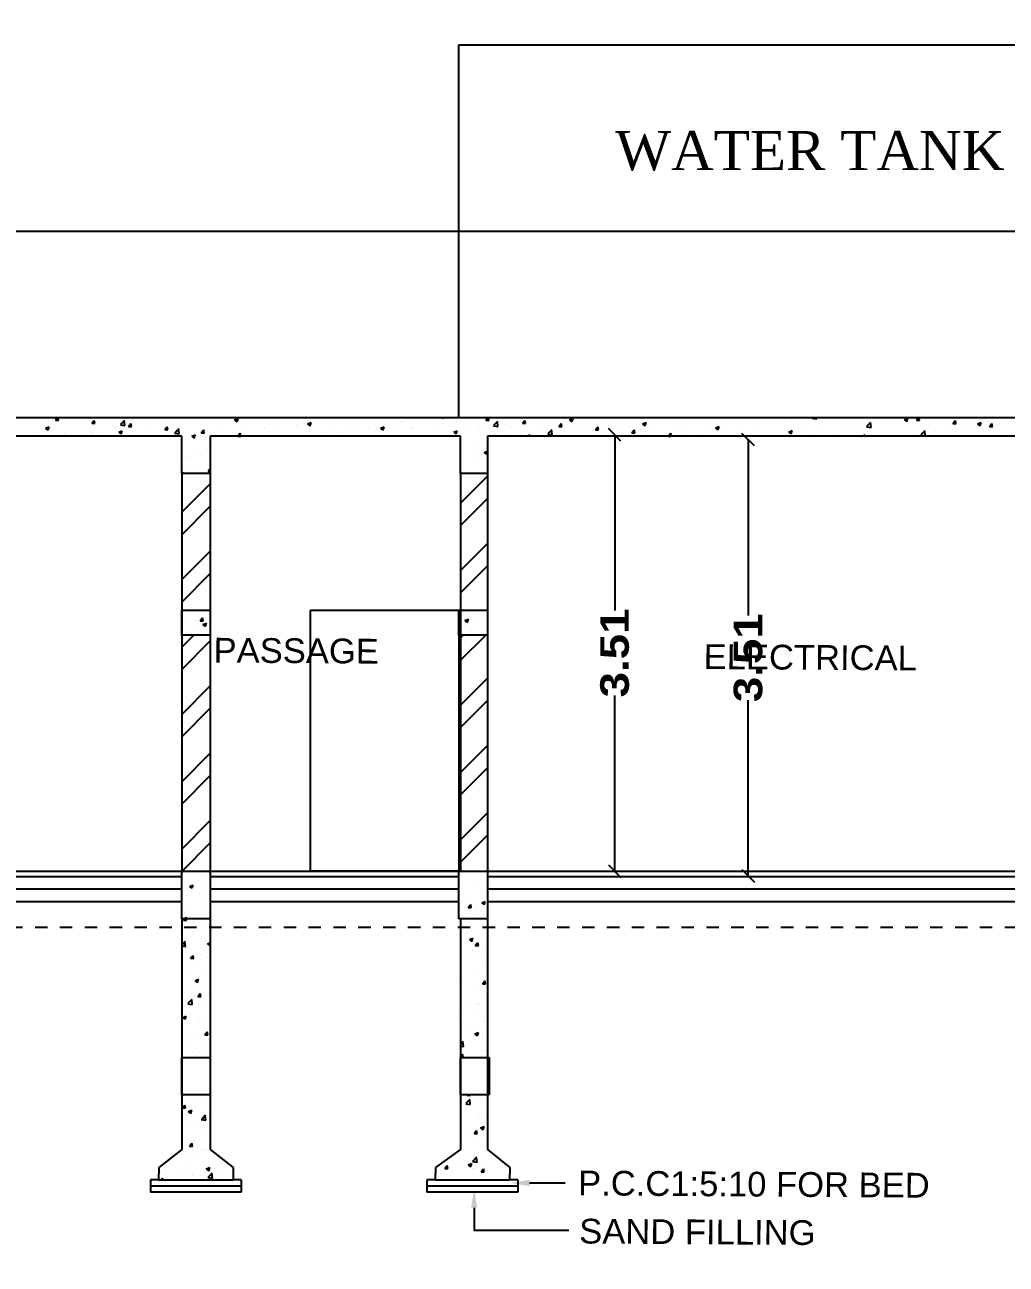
# Model space of a CAD drawing. Header units: metres. Extents: x 0 to 2048, y 111 to 219.
# Drawn here: x 1843.98 to 1851.87, y 191.82 to 201.8 of the extents above; entities that cross this region are included whole.
import ezdxf

# ---------------------------------------------------------------- set-up
doc = ezdxf.new("R2010")
doc.units = ezdxf.units.M
doc.header["$LTSCALE"] = 0.5
doc.header["$MEASUREMENT"] = 0
doc.header["$PDMODE"] = 3
doc.linetypes.add('( Dashed )', pattern=[0.75, 0.5, -0.25])
doc.layers.add('BLK_1_FLR_0_REGULAR_ROOM', color=3, linetype='Continuous')
doc.layers.add('BLK_1_FLR_0_REGULAR_ROOM_1', color=3, linetype='Continuous')
doc.layers.add('layout bou', color=1, linetype='Continuous', lineweight=60)
doc.layers.add('layout bou @ 1', color=1, linetype='Continuous', lineweight=60)
doc.styles.add('HANDD', font='times.ttf', dxfattribs={"height": 6})
doc.styles.add('PATTA & SITE', font='arial.ttf', dxfattribs={"height": 1.5})
doc.styles.get("Standard").update_dxf_attribs({"font": ''})
doc.styles.get('Standard').set_extended_font_data('Arial Black')
doc.dimstyles.new('Building Arrow', dxfattribs={"dimscale": 0, "dimtxt": 1, "dimasz": 1, "dimexe": 0.18, "dimexo": 0.0625, "dimgap": 0.09, "dimtad": 0, "dimdec": 1, "dimzin": 0, "dimdsep": 46, "dimtxsty": 'Standard', "dimcen": 0.09, "dimse1": 1, "dimse2": 1, "dimclrt": 7, "dimadec": 1, "dimazin": 0, "dimtfac": 1, "dimtdec": 1, "dimtofl": 0, "dimtmove": 0, "dimatfit": 3, "dimfxl": 0, "dimtolj": 1, "dimtzin": 0, "dimarcsym": 0})
doc.dimstyles.new('STANDARD$0', dxfattribs={"dimtxt": 0.5, "dimasz": 0.1, "dimexe": 2, "dimexo": 2, "dimgap": 0, "dimtad": 0, "dimzin": 0, "dimdsep": 46, "dimtxsty": 'Standard', "dimblk": 'OBLIQUE', "dimcen": -0.0625, "dimse1": 1, "dimse2": 1, "dimclrd": 3, "dimclre": 9, "dimadec": 0, "dimazin": 0, "dimtfac": 1, "dimtix": 1, "dimtofl": 0, "dimtmove": 2, "dimatfit": 3, "dimldrblk": 'OBLIQUE', "dimfxl": 0, "dimtolj": 1, "dimtzin": 0, "dimarcsym": 0})

# ---------------------------------------------------------------- blocks, each defined once
blk = doc.blocks.new('*D9')
at = {"layer": 'Defpoints', "color": 0, "lineweight": -3}
for p in [(1764.1257, 208.0316), (1764.1257, 208.0316), (1929.9765, 145.7045)]:
    blk.add_point(p, dxfattribs=at)
at = {"layer": 'layout bou', "color": 0, "lineweight": -2}
for p, q in [((1765.0618, 207.6799), (1845.0867, 177.6063)), ((1929.0405, 146.0562), (1849.0155, 176.1298))]:
    blk.add_line(p, q, dxfattribs=at)
at = {"layer": 'layout bou', "color": 0, "lineweight": -3}
for points in [[(1765.1204, 207.8359), (1765.0031, 207.5239), (1764.1257, 208.0316)], [(1929.0991, 146.2122), (1928.9818, 145.9002), (1929.9765, 145.7045)]]:
    blk.add_solid(points, dxfattribs=at)
at = {"layer": 'layout bou', "color": 7, "lineweight": 15, "insert": (1847.0511, 176.868), "char_height": 1, "attachment_point": 5, "rotation": 339.40364}
blk.add_mtext('\\A1;177.2', dxfattribs=at)
blk = doc.blocks.new('_Oblique')
at = {"color": 0, "linetype": 'ByBlock', "lineweight": -2}
blk.add_line((-0.5, -0.5), (0.5, 0.5), dxfattribs=at)
blk = doc.blocks.new('*D30')
at = {"layer": 'BLK_1_FLR_0_REGULAR_ROOM', "color": 2, "lineweight": -2, "ltscale": 400}
for p, q in [((1848.7219, 198.4971), (1848.7219, 197.0824)), ((1848.7219, 194.9853), (1848.7219, 196.4001))]:
    blk.add_line(p, q, dxfattribs=at)
at = {"layer": 'Defpoints', "color": 0, "lineweight": -3, "ltscale": 400}
for p in [(1847.7556, 198.4971), (1848.7219, 198.4971), (1847.6989, 194.9853)]:
    blk.add_point(p, dxfattribs=at)
at = {"layer": 'BLK_1_FLR_0_REGULAR_ROOM', "color": 2, "lineweight": -2, "ltscale": 400, "xscale": 0.1, "yscale": 0.1, "zscale": 0.1}
for p, rotation in [((1848.7219, 198.4971), 90), ((1848.7219, 194.9853), 270)]:
    blk.add_blockref('_Oblique', p, dxfattribs=dict(at, rotation=rotation))
at = {"layer": 'BLK_1_FLR_0_REGULAR_ROOM', "color": 2, "lineweight": -3, "ltscale": 400, "insert": (1848.7219, 196.7412), "char_height": 0.23, "attachment_point": 5, "rotation": 90}
blk.add_mtext('\\A1;3.51', dxfattribs=at)
blk = doc.blocks.new('*D117')
at = {"layer": 'BLK_1_FLR_0_REGULAR_ROOM_1', "color": 2, "lineweight": -2, "ltscale": 400}
for p, q in [((1849.795, 198.4589), (1849.795, 197.0441)), ((1849.795, 194.9471), (1849.795, 196.3618))]:
    blk.add_line(p, q, dxfattribs=at)
at = {"layer": 'Defpoints', "color": 0, "lineweight": -3, "ltscale": 400}
for p in [(1848.8286, 198.4589), (1849.795, 198.4589), (1848.7719, 194.9471)]:
    blk.add_point(p, dxfattribs=at)
at = {"layer": 'BLK_1_FLR_0_REGULAR_ROOM_1', "color": 2, "lineweight": -2, "ltscale": 400, "xscale": 0.1, "yscale": 0.1, "zscale": 0.1}
for p, rotation in [((1849.795, 198.4589), 90), ((1849.795, 194.9471), 270)]:
    blk.add_blockref('_Oblique', p, dxfattribs=dict(at, rotation=rotation))
at = {"layer": 'BLK_1_FLR_0_REGULAR_ROOM_1', "color": 2, "lineweight": -3, "ltscale": 400, "insert": (1849.795, 196.703), "char_height": 0.23, "attachment_point": 5, "rotation": 90}
blk.add_mtext('\\A1;3.51', dxfattribs=at)

msp = doc.modelspace()

# ---------------------------------------------------------------- linework, layer by layer
at = {"color": 0, "lineweight": -3}
for p, q in [((1847.46887, 201.63534), (1852.92887, 201.63534)), ((1847.46887, 198.63534), (1847.46887, 201.63534)), ((1841.67887, 200.13534), (1852.92887, 200.13534)), ((1845.23887, 198.18534), (1845.23887, 194.98534)), ((1845.46887, 198.18534), (1845.46887, 194.98534)), ((1847.48159, 198.18534), (1847.48159, 194.98534)), ((1847.69887, 198.18534), (1847.69887, 194.98534)), ((1845.23887, 194.602), (1845.23887, 192.74481)), ((1845.46887, 194.602), (1845.46887, 192.74481)), ((1847.48159, 194.602), (1847.48159, 192.74481)), ((1847.69887, 194.602), (1847.69887, 192.74481)), ((1845.23887, 192.74481), (1845.05476, 192.59978)), ((1845.46887, 192.74481), (1845.65298, 192.59978)), ((1847.48159, 192.74481), (1847.27934, 192.59978)), ((1847.69887, 192.74481), (1847.87757, 192.59978)), ((1845.05476, 192.59978), (1845.05312, 192.49991)), ((1845.65298, 192.59978), (1845.65134, 192.49991)), ((1847.27934, 192.59978), (1847.2777, 192.49991)), ((1847.87757, 192.59978), (1847.87593, 192.49991)), ((1845.05312, 192.49991), (1844.98654, 192.49991)), ((1844.98654, 192.49991), (1844.98654, 192.45018)), ((1845.71792, 192.45018), (1844.98654, 192.45018)), ((1845.05312, 192.45018), (1844.98654, 192.45018)), ((1844.98654, 192.45018), (1844.98654, 192.40046)), ((1845.05312, 192.49991), (1845.65134, 192.49991)), ((1845.71792, 192.49991), (1845.65134, 192.49991)), ((1845.71792, 192.45018), (1845.65134, 192.45018)), ((1845.71792, 192.49991), (1845.71792, 192.45018)), ((1845.71792, 192.45018), (1845.71792, 192.40046)), ((1847.2777, 192.49991), (1847.21112, 192.49991)), ((1847.21112, 192.49991), (1847.21112, 192.45018)), ((1847.9425, 192.45018), (1847.21112, 192.45018)), ((1847.2777, 192.45018), (1847.21112, 192.45018)), ((1847.21112, 192.45018), (1847.21112, 192.40046)), ((1847.2777, 192.49991), (1847.87593, 192.49991)), ((1847.9425, 192.49991), (1847.87593, 192.49991)), ((1847.9425, 192.45018), (1847.87593, 192.45018)), ((1847.9425, 192.49991), (1847.9425, 192.45018)), ((1847.9425, 192.45018), (1847.9425, 192.40046)), ((1845.71792, 192.40046), (1844.98654, 192.40046)), ((1847.9425, 192.40046), (1847.21112, 192.40046))]:
    msp.add_line(p, q, dxfattribs=at)
at = {"lineweight": -3}
for p, q in [((1822.42887, 198.63534), (1852.92887, 198.63534)), ((1844.22282, 198.6158), (1844.23921, 198.63534)), ((1844.24713, 198.61339), (1844.24309, 198.63534)), ((1844.319, 198.63318), (1844.319, 198.63318)), ((1845.12795, 198.63142), (1845.12795, 198.63142)), ((1845.6633, 198.61709), (1845.69194, 198.62809)), ((1845.68347, 198.60333), (1845.69176, 198.62804)), ((1846.35153, 198.63101), (1846.35153, 198.63101)), ((1846.52655, 198.62956), (1846.52655, 198.62956)), ((1847.21467, 198.62792), (1847.21467, 198.62792)), ((1847.32714, 198.63534), (1847.34585, 198.63243)), ((1847.3458, 198.63251), (1847.34548, 198.63534)), ((1847.68587, 198.61546), (1847.70255, 198.63534)), ((1847.71019, 198.61305), (1847.70608, 198.63534)), ((1848.3577, 198.61799), (1848.38634, 198.62898)), ((1848.37787, 198.60422), (1848.38616, 198.62893)), ((1848.78661, 198.63284), (1848.78661, 198.63284)), ((1850.31033, 198.6303), (1850.3467, 198.62466)), ((1850.31412, 198.63429), (1850.31513, 198.63534)), ((1850.34665, 198.62474), (1850.34542, 198.63534)), ((1851.0521, 198.61888), (1851.08074, 198.62987)), ((1851.07227, 198.60511), (1851.08056, 198.62982)), ((1851.14893, 198.61511), (1851.1659, 198.63534)), ((1851.17325, 198.61271), (1851.16907, 198.63534)), ((1851.1807, 198.62785), (1851.1807, 198.62785)), ((1851.19534, 198.63008), (1851.19534, 198.63008)), ((1851.4521, 198.62784), (1851.4521, 198.62784)), ((1844.06174, 198.59931), (1844.06174, 198.59931)), ((1844.08498, 198.60814), (1844.08498, 198.60814)), ((1844.12542, 198.62169), (1844.12542, 198.62169)), ((1844.1443, 198.5507), (1844.17294, 198.56169)), ((1844.14431, 198.5507), (1844.16465, 198.53698)), ((1844.16412, 198.61279), (1844.16412, 198.61279)), ((1844.16447, 198.53693), (1844.17276, 198.56165)), ((1844.22282, 198.6158), (1844.24726, 198.61366)), ((1844.50237, 198.53147), (1844.50237, 198.53147)), ((1844.51613, 198.59013), (1844.53585, 198.61363)), ((1844.51614, 198.59014), (1844.54058, 198.588)), ((1844.54045, 198.58773), (1844.53572, 198.61336)), ((1844.70893, 198.55765), (1844.70893, 198.55765)), ((1844.72693, 198.53976), (1844.72693, 198.53976)), ((1844.732, 198.51795), (1844.76064, 198.52894)), ((1844.74508, 198.57816), (1844.78145, 198.57252)), ((1844.74886, 198.58214), (1844.78072, 198.61533)), ((1844.75217, 198.50418), (1844.76046, 198.52889)), ((1844.75857, 198.56046), (1844.75857, 198.56046)), ((1844.7814, 198.57259), (1844.77688, 198.61143)), ((1844.80945, 198.56447), (1844.82916, 198.58797)), ((1844.80945, 198.56448), (1844.8339, 198.56234)), ((1844.83377, 198.56207), (1844.82904, 198.5877)), ((1844.92132, 198.58831), (1844.92132, 198.58831)), ((1844.9852, 198.57376), (1844.9852, 198.57376)), ((1844.99706, 198.60139), (1844.99706, 198.60139)), ((1845.08757, 198.58724), (1845.08757, 198.58724)), ((1845.10277, 198.53881), (1845.12248, 198.56231)), ((1845.10277, 198.53882), (1845.12721, 198.53668)), ((1845.12708, 198.53641), (1845.12235, 198.56204)), ((1845.13129, 198.6171), (1845.13129, 198.6171)), ((1845.1853, 198.51445), (1845.21715, 198.54764)), ((1845.21783, 198.50491), (1845.21332, 198.54374)), ((1845.24245, 198.60763), (1845.24245, 198.60763)), ((1845.34625, 198.6222), (1845.34625, 198.6222)), ((1845.39608, 198.51315), (1845.4158, 198.53664)), ((1845.4204, 198.51075), (1845.41567, 198.53638)), ((1845.54527, 198.53781), (1845.54527, 198.53781)), ((1845.56455, 198.61298), (1845.56455, 198.61298)), ((1845.66331, 198.61709), (1845.68365, 198.60337)), ((1845.75524, 198.5666), (1845.75524, 198.5666)), ((1845.78286, 198.60375), (1845.78286, 198.60375)), ((1845.90866, 198.54821), (1845.90866, 198.54821)), ((1845.9618, 198.59278), (1845.9618, 198.59278)), ((1846.00116, 198.59453), (1846.00116, 198.59453)), ((1846.01103, 198.56169), (1846.01103, 198.56169)), ((1846.16591, 198.58208), (1846.16591, 198.58208)), ((1846.17262, 198.56208), (1846.17262, 198.56208)), ((1846.17419, 198.62344), (1846.17419, 198.62344)), ((1846.21946, 198.5853), (1846.21946, 198.5853)), ((1846.251, 198.58434), (1846.27964, 198.59533)), ((1846.25101, 198.58434), (1846.27135, 198.57062)), ((1846.27117, 198.57058), (1846.27946, 198.59529)), ((1846.4111, 198.60301), (1846.4111, 198.60301)), ((1846.42418, 198.61608), (1846.42418, 198.61608)), ((1846.43776, 198.57608), (1846.43776, 198.57608)), ((1846.56984, 198.62179), (1846.56984, 198.62179)), ((1846.58574, 198.54228), (1846.58574, 198.54228)), ((1846.65606, 198.56686), (1846.65606, 198.56686)), ((1846.74758, 198.55416), (1846.74758, 198.55416)), ((1846.78814, 198.61256), (1846.78814, 198.61256)), ((1846.79814, 198.57294), (1846.79814, 198.57294)), ((1846.8387, 198.55159), (1846.86734, 198.56258)), ((1846.83871, 198.55159), (1846.85905, 198.53787)), ((1846.85887, 198.53783), (1846.86716, 198.56254)), ((1846.87436, 198.55763), (1846.87436, 198.55763)), ((1846.93449, 198.53614), (1846.93449, 198.53614)), ((1846.98607, 198.5951), (1846.98607, 198.5951)), ((1847.00644, 198.60334), (1847.00644, 198.60334)), ((1847.00811, 198.60174), (1847.00811, 198.60174)), ((1847.08937, 198.55653), (1847.08937, 198.55653)), ((1847.09266, 198.54841), (1847.09266, 198.54841)), ((1847.22474, 198.59412), (1847.22474, 198.59412)), ((1847.31096, 198.53919), (1847.31096, 198.53919)), ((1847.34764, 198.59053), (1847.34764, 198.59053)), ((1847.4264, 198.51884), (1847.45504, 198.52983)), ((1847.44304, 198.58489), (1847.44304, 198.58489)), ((1847.44657, 198.50507), (1847.45486, 198.52979)), ((1847.45001, 198.604), (1847.45001, 198.604)), ((1847.52927, 198.52996), (1847.52927, 198.52996)), ((1847.60489, 198.62439), (1847.60489, 198.62439)), ((1847.61922, 198.53386), (1847.61922, 198.53386)), ((1847.63206, 198.55124), (1847.63206, 198.55124)), ((1847.66134, 198.57567), (1847.66134, 198.57567)), ((1847.68588, 198.61546), (1847.71032, 198.61332)), ((1847.74592, 198.57039), (1847.78229, 198.56475)), ((1847.74971, 198.57437), (1847.78156, 198.60756)), ((1847.78224, 198.56482), (1847.77772, 198.60366)), ((1847.83861, 198.57742), (1847.83861, 198.57742)), ((1847.85771, 198.5748), (1847.85771, 198.5748)), ((1847.87964, 198.56645), (1847.87964, 198.56645)), ((1847.97919, 198.58979), (1847.9989, 198.61329)), ((1847.97919, 198.5898), (1848.00364, 198.58766)), ((1848.00351, 198.58739), (1847.99878, 198.61302)), ((1848.01283, 198.53097), (1848.01283, 198.53097)), ((1848.05101, 198.60808), (1848.05101, 198.60808)), ((1848.0962, 198.61574), (1848.0962, 198.61574)), ((1848.09795, 198.55722), (1848.09795, 198.55722)), ((1848.18615, 198.50668), (1848.218, 198.53988)), ((1848.21868, 198.49714), (1848.21416, 198.53597)), ((1848.27109, 198.56497), (1848.27109, 198.56497)), ((1848.27251, 198.56413), (1848.29222, 198.58763)), ((1848.27251, 198.56414), (1848.29695, 198.562)), ((1848.29682, 198.56173), (1848.29209, 198.58736)), ((1848.31625, 198.548), (1848.31625, 198.548)), ((1848.35771, 198.61798), (1848.37805, 198.60426)), ((1848.37347, 198.57845), (1848.37347, 198.57845)), ((1848.46256, 198.52692), (1848.46256, 198.52692)), ((1848.52835, 198.59884), (1848.52835, 198.59884)), ((1848.53455, 198.53878), (1848.53455, 198.53878)), ((1848.56582, 198.53847), (1848.58554, 198.56196)), ((1848.56583, 198.53848), (1848.59027, 198.53634)), ((1848.59014, 198.53607), (1848.58541, 198.5617)), ((1848.67496, 198.55758), (1848.67496, 198.55758)), ((1848.75285, 198.52955), (1848.75285, 198.52955)), ((1848.85914, 198.51281), (1848.87885, 198.5363)), ((1848.88346, 198.5104), (1848.87873, 198.53604)), ((1848.88493, 198.58637), (1848.88493, 198.58637)), ((1848.9454, 198.58524), (1848.97404, 198.59623)), ((1848.94541, 198.58523), (1848.96575, 198.57151)), ((1848.96557, 198.57147), (1848.97386, 198.59618)), ((1849.03327, 198.53548), (1849.03327, 198.53548)), ((1849.09148, 198.61255), (1849.09148, 198.61255)), ((1849.19455, 198.53942), (1849.19455, 198.53942)), ((1849.27176, 198.57642), (1849.27176, 198.57642)), ((1849.29693, 198.5529), (1849.29693, 198.5529)), ((1849.4518, 198.57329), (1849.4518, 198.57329)), ((1849.50887, 198.53587), (1849.50887, 198.53587)), ((1849.51024, 198.61736), (1849.51024, 198.61736)), ((1849.5331, 198.55248), (1849.56174, 198.56348)), ((1849.53311, 198.55248), (1849.55345, 198.53876)), ((1849.55327, 198.53872), (1849.56156, 198.56343)), ((1849.60823, 198.52757), (1849.60823, 198.52757)), ((1849.71007, 198.60729), (1849.71007, 198.60729)), ((1849.71543, 198.56205), (1849.71543, 198.56205)), ((1849.81244, 198.62077), (1849.81244, 198.62077)), ((1849.84672, 198.5685), (1849.84672, 198.5685)), ((1849.92783, 198.59271), (1849.92783, 198.59271)), ((1850.08521, 198.60944), (1850.08521, 198.60944)), ((1850.1208, 198.51973), (1850.14944, 198.53072)), ((1850.1378, 198.62151), (1850.1378, 198.62151)), ((1850.14097, 198.50597), (1850.14926, 198.53068)), ((1850.22038, 198.52735), (1850.22038, 198.52735)), ((1850.37526, 198.54774), (1850.37526, 198.54774)), ((1850.55178, 198.54221), (1850.55178, 198.54221)), ((1850.63353, 198.58174), (1850.63353, 198.58174)), ((1850.71836, 198.5482), (1850.71836, 198.5482)), ((1850.7359, 198.59522), (1850.7359, 198.59522)), ((1850.74677, 198.56262), (1850.78314, 198.55698)), ((1850.75056, 198.5666), (1850.78241, 198.59979)), ((1850.76174, 198.57101), (1850.76174, 198.57101)), ((1850.78309, 198.55706), (1850.77857, 198.59589)), ((1850.89078, 198.61561), (1850.89078, 198.61561)), ((1850.95685, 198.58914), (1850.95685, 198.58914)), ((1850.9683, 198.59719), (1850.9683, 198.59719)), ((1851.05211, 198.61888), (1851.07245, 198.60516)), ((1851.14893, 198.61512), (1851.17338, 198.61298)), ((1851.187, 198.49891), (1851.21885, 198.53211)), ((1851.21953, 198.48937), (1851.21501, 198.5282)), ((1851.44224, 198.58945), (1851.46196, 198.61295)), ((1851.44225, 198.58946), (1851.46669, 198.58732)), ((1851.46656, 198.58705), (1851.46183, 198.61268)), ((1851.55699, 198.55619), (1851.55699, 198.55619)), ((1851.59225, 198.54669), (1851.59225, 198.54669)), ((1851.6398, 198.58613), (1851.66844, 198.59712)), ((1851.63981, 198.58613), (1851.66015, 198.5724)), ((1851.65936, 198.56967), (1851.65936, 198.56967)), ((1851.65997, 198.57236), (1851.66826, 198.59707)), ((1851.6704, 198.61861), (1851.6704, 198.61861)), ((1851.73556, 198.56379), (1851.75528, 198.58729)), ((1851.73557, 198.5638), (1851.76001, 198.56166)), ((1851.75988, 198.56139), (1851.75515, 198.58702)), ((1851.80465, 198.57735), (1851.80465, 198.57735)), ((1851.81424, 198.59006), (1851.81424, 198.59006)), ((1845.23887, 198.48534), (1840.13887, 198.48534)), ((1844.08716, 198.51538), (1844.08716, 198.51538)), ((1844.2924, 198.50267), (1844.2924, 198.50267)), ((1844.30546, 198.50616), (1844.30546, 198.50616)), ((1844.46968, 198.50589), (1844.46968, 198.50589)), ((1844.52008, 198.51952), (1844.52008, 198.51952)), ((1844.52376, 198.49693), (1844.52376, 198.49693)), ((1844.57206, 198.51937), (1844.57206, 198.51937)), ((1844.73201, 198.51795), (1844.75235, 198.50423)), ((1844.74207, 198.48771), (1844.74207, 198.48771)), ((1845.18151, 198.51047), (1845.21788, 198.50483)), ((1845.23887, 198.18534), (1845.23887, 198.48534)), ((1845.3197, 198.4852), (1845.34834, 198.49619)), ((1845.31971, 198.4852), (1845.34005, 198.47148)), ((1845.33287, 198.50715), (1845.33287, 198.50715)), ((1845.33987, 198.47143), (1845.34816, 198.49614)), ((1845.39314, 198.48034), (1845.39314, 198.48034)), ((1845.39609, 198.51315), (1845.42053, 198.51102)), ((1845.39697, 198.46004), (1845.39697, 198.46004)), ((1845.45715, 198.43927), (1845.45715, 198.43927)), ((1847.48159, 198.48534), (1845.46887, 198.48534)), ((1845.46887, 198.48534), (1845.46887, 198.18534)), ((1845.49551, 198.49382), (1845.49551, 198.49382)), ((1845.65039, 198.51421), (1845.65039, 198.51421)), ((1845.6894, 198.48749), (1845.70911, 198.51098)), ((1845.6894, 198.48749), (1845.71385, 198.48535)), ((1845.71367, 198.48534), (1845.70899, 198.51072)), ((1845.93413, 198.52114), (1845.93413, 198.52114)), ((1846.16922, 198.48731), (1846.16922, 198.48731)), ((1846.37919, 198.5161), (1846.37919, 198.5161)), ((1846.50909, 198.51322), (1846.50909, 198.51322)), ((1846.57385, 198.48866), (1846.57385, 198.48866)), ((1846.83212, 198.52266), (1846.83212, 198.52266)), ((1847.20969, 198.49178), (1847.20969, 198.49178)), ((1847.38073, 198.49292), (1847.38073, 198.49292)), ((1847.42209, 198.52244), (1847.42209, 198.52244)), ((1847.42641, 198.51884), (1847.44675, 198.50512)), ((1847.48159, 198.18534), (1847.48159, 198.48534)), ((1847.49731, 198.4631), (1847.49731, 198.4631)), ((1852.69887, 198.48534), (1847.69887, 198.48534)), ((1847.69887, 198.48534), (1847.69887, 198.18534)), ((1847.74757, 198.52074), (1847.74757, 198.52074)), ((1847.75557, 198.49711), (1847.75557, 198.49711)), ((1847.85795, 198.51058), (1847.85795, 198.51058)), ((1847.96587, 198.51152), (1847.96587, 198.51152)), ((1848.0141, 198.48609), (1848.04274, 198.49708)), ((1848.01411, 198.48609), (1848.01523, 198.48534)), ((1848.03864, 198.48534), (1848.04256, 198.49703)), ((1848.18236, 198.5027), (1848.21873, 198.49706)), ((1848.18417, 198.50229), (1848.18417, 198.50229)), ((1848.256, 198.50074), (1848.256, 198.50074)), ((1848.40247, 198.49307), (1848.40247, 198.49307)), ((1848.79478, 198.49455), (1848.79478, 198.49455)), ((1848.85914, 198.51281), (1848.88359, 198.51067)), ((1848.93629, 198.50542), (1848.93629, 198.50542)), ((1848.97115, 198.52033), (1848.97115, 198.52033)), ((1849.15245, 198.48715), (1849.17217, 198.51064)), ((1849.15246, 198.48715), (1849.17321, 198.48534)), ((1849.17666, 198.48534), (1849.17204, 198.51038)), ((1849.18945, 198.51111), (1849.18945, 198.51111)), ((1849.29891, 198.50708), (1849.29891, 198.50708)), ((1849.36974, 198.48663), (1849.36974, 198.48663)), ((1849.40775, 198.50188), (1849.40775, 198.50188)), ((1849.62606, 198.49266), (1849.62606, 198.49266)), ((1850.11801, 198.51387), (1850.11801, 198.51387)), ((1850.12081, 198.51973), (1850.14115, 198.50601)), ((1850.13282, 198.48537), (1850.13282, 198.48537)), ((1850.33938, 198.51155), (1850.33938, 198.51155)), ((1850.47988, 198.50727), (1850.47988, 198.50727)), ((1850.7085, 198.48698), (1850.73714, 198.49797)), ((1850.70851, 198.48698), (1850.71095, 198.48534)), ((1850.73274, 198.48534), (1850.73696, 198.49793)), ((1851.04147, 198.48832), (1851.04147, 198.48832)), ((1851.14384, 198.5018), (1851.14384, 198.5018)), ((1851.17573, 198.49171), (1851.17573, 198.49171)), ((1851.18321, 198.49493), (1851.21958, 198.48929)), ((1851.29872, 198.52219), (1851.29872, 198.52219)), ((1851.38569, 198.52051), (1851.38569, 198.52051)), ((1845.3279, 198.37101), (1845.3279, 198.37101)), ((1845.38793, 198.33253), (1845.38793, 198.33253)), ((1847.57998, 198.3678), (1847.57998, 198.3678)), ((1847.62708, 198.4151), (1847.62708, 198.4151)), ((1847.64799, 198.33581), (1847.64799, 198.33581)), ((1847.6705, 198.35419), (1847.69887, 198.36508)), ((1847.67051, 198.35419), (1847.69085, 198.34047)), ((1847.69067, 198.34043), (1847.69887, 198.36486)), ((1845.28556, 198.31905), (1845.28556, 198.31905)), ((1845.31665, 198.30854), (1845.31665, 198.30854)), ((1845.31734, 198.25107), (1845.31734, 198.25107)), ((1845.32293, 198.23488), (1845.32293, 198.23488)), ((1847.60234, 198.28986), (1847.60234, 198.28986)), ((1847.62211, 198.27897), (1847.62211, 198.27897)), ((1845.23887, 198.19582), (1845.24884, 198.19965)), ((1845.46887, 198.18534), (1845.23887, 198.18534)), ((1845.24387, 198.18534), (1845.24866, 198.1996)), ((1845.40356, 198.19614), (1845.40356, 198.19614)), ((1845.43523, 198.19163), (1845.43523, 198.19163)), ((1845.45282, 198.20555), (1845.46887, 198.22467)), ((1845.45283, 198.20555), (1845.46887, 198.20415)), ((1847.69887, 198.18534), (1847.48159, 198.18534)), ((1847.48159, 197.94754), (1847.69887, 198.16482)), ((1847.64279, 198.188), (1847.64279, 198.188)), ((1845.23887, 197.87338), (1845.46887, 198.10338)), ((1847.48159, 197.76683), (1847.69887, 197.98411)), ((1845.23887, 197.69267), (1845.46887, 197.92267)), ((1845.23887, 197.33124), (1845.46887, 197.56124)), ((1847.48159, 197.4054), (1847.69887, 197.62268)), ((1847.48159, 197.22469), (1847.69887, 197.44197)), ((1845.23887, 197.15053), (1845.46887, 197.38053)), ((1845.23887, 197.08534), (1845.46887, 197.08534)), ((1845.23887, 196.88534), (1845.23887, 197.08534)), ((1845.46887, 197.08534), (1845.46887, 196.88534)), ((1847.46887, 197.08534), (1847.69887, 197.08534)), ((1847.46887, 196.88534), (1847.46887, 197.08534)), ((1847.57736, 197.05377), (1847.57736, 197.05377)), ((1847.69887, 197.08534), (1847.69887, 196.88534)), ((1845.27096, 196.98212), (1845.27096, 196.98212)), ((1845.27818, 197.00968), (1845.27818, 197.00968)), ((1845.34838, 197.00317), (1845.34838, 197.00317)), ((1845.38647, 197.0008), (1845.40619, 197.0243)), ((1845.38648, 197.00081), (1845.41092, 196.99867)), ((1845.41079, 196.9984), (1845.40606, 197.02403)), ((1845.4099, 196.96973), (1845.43853, 196.98072)), ((1845.4099, 196.96973), (1845.43025, 196.95601)), ((1845.43006, 196.95597), (1845.43835, 196.98068)), ((1845.45075, 197.01665), (1845.45075, 197.01665)), ((1847.5166, 197.00338), (1847.54523, 197.01437)), ((1847.5166, 197.00337), (1847.53695, 196.98965)), ((1847.53676, 196.98961), (1847.54505, 197.01432)), ((1847.61561, 196.98035), (1847.61561, 196.98035)), ((1845.46887, 196.88534), (1845.23887, 196.88534)), ((1845.23887, 196.7891), (1845.33511, 196.88534)), ((1845.23887, 196.60839), (1845.46887, 196.83839)), ((1845.35718, 196.92719), (1845.35718, 196.92719)), ((1845.45353, 196.88575), (1845.45353, 196.88575)), ((1847.69887, 196.88534), (1847.46887, 196.88534)), ((1847.48159, 196.86326), (1847.50366, 196.88534)), ((1847.48159, 196.68255), (1847.68438, 196.88534)), ((1847.57238, 196.91763), (1847.57238, 196.91763)), ((1847.48159, 196.32112), (1847.69887, 196.5384)), ((1845.23887, 196.24696), (1845.46887, 196.47696)), ((1847.48159, 196.14041), (1847.69887, 196.35769)), ((1845.23887, 196.06625), (1845.46887, 196.29625)), ((1845.23887, 195.70482), (1845.46887, 195.93482)), ((1847.48159, 195.77899), (1847.69887, 195.99626)), ((1845.23887, 195.52411), (1845.46887, 195.75411)), ((1847.48159, 195.59827), (1847.69887, 195.81555)), ((1847.48159, 195.23685), (1847.69887, 195.45412)), ((1845.23887, 195.16268), (1845.46887, 195.39268)), ((1847.48159, 195.05613), (1847.69887, 195.27341)), ((1845.24224, 194.98534), (1845.46887, 195.21197)), ((1845.23887, 194.98534), (1845.46887, 194.98534)), ((1845.23887, 194.602), (1845.23887, 194.98534)), ((1845.38882, 194.94871), (1845.38882, 194.94871)), ((1845.46887, 194.98534), (1845.46887, 194.602)), ((1847.46887, 194.98534), (1847.69887, 194.98534)), ((1847.46887, 194.602), (1847.46887, 194.98534)), ((1847.60184, 194.97779), (1847.60184, 194.97779)), ((1847.69887, 194.98534), (1847.69887, 194.602)), ((1845.30109, 194.86118), (1845.32972, 194.87217)), ((1845.30109, 194.86118), (1845.32144, 194.84746)), ((1845.32125, 194.84741), (1845.32954, 194.87213)), ((1845.33919, 194.86106), (1845.33919, 194.86106)), ((1845.41101, 194.8622), (1845.41101, 194.8622)), ((1847.49299, 194.93147), (1847.49299, 194.93147)), ((1847.49779, 194.87563), (1847.49779, 194.87563)), ((1847.61078, 194.909), (1847.61078, 194.909)), ((1845.28124, 194.78742), (1845.28124, 194.78742)), ((1845.38362, 194.8009), (1845.38362, 194.8009)), ((1845.42541, 194.80613), (1845.42541, 194.80613)), ((1845.44871, 194.81441), (1845.44871, 194.81441)), ((1847.49282, 194.73949), (1847.49282, 194.73949)), ((1847.5222, 194.76882), (1847.5222, 194.76882)), ((1847.64368, 194.80418), (1847.64368, 194.80418)), ((1847.65188, 194.73018), (1847.68052, 194.74117)), ((1847.67205, 194.71641), (1847.68034, 194.74112)), ((1845.25783, 194.65319), (1845.25783, 194.65319)), ((1845.27604, 194.63961), (1845.27604, 194.63961)), ((1845.30821, 194.68368), (1845.30821, 194.68368)), ((1845.40604, 194.72607), (1845.40604, 194.72607)), ((1845.43092, 194.66), (1845.43092, 194.66)), ((1847.5361, 194.64289), (1847.5361, 194.64289)), ((1847.54356, 194.69362), (1847.56327, 194.71712)), ((1847.54356, 194.69363), (1847.568, 194.69149)), ((1847.56787, 194.69122), (1847.56314, 194.71685)), ((1847.5939, 194.665), (1847.5939, 194.665)), ((1847.60843, 194.71389), (1847.60843, 194.71389)), ((1847.63847, 194.65637), (1847.63847, 194.65637)), ((1847.65189, 194.73018), (1847.67223, 194.71646)), ((1845.46887, 194.602), (1845.23887, 194.602)), ((1845.25377, 194.59132), (1845.26273, 194.602)), ((1845.25377, 194.59132), (1845.27821, 194.58918)), ((1845.26273, 194.602), (1845.27348, 194.61481)), ((1845.27567, 194.602), (1845.27335, 194.61455)), ((1845.27808, 194.58891), (1845.27567, 194.602)), ((1845.40107, 194.58993), (1845.40107, 194.58993)), ((1845.46439, 194.54057), (1845.46439, 194.54057)), ((1847.69887, 194.602), (1847.46887, 194.602)), ((1847.48785, 194.60336), (1847.48785, 194.60336)), ((1847.65915, 194.55173), (1847.65915, 194.55173)), ((1847.69189, 194.57521), (1847.69189, 194.57521)), ((1847.69441, 194.62954), (1847.69441, 194.62954)), ((1845.32334, 194.49871), (1845.32334, 194.49871)), ((1845.39609, 194.4538), (1845.39609, 194.4538)), ((1845.3965, 194.435), (1845.3965, 194.435)), ((1847.48288, 194.46723), (1847.48288, 194.46723)), ((1847.53089, 194.49508), (1847.53089, 194.49508)), ((1847.55238, 194.43364), (1847.58102, 194.44463)), ((1847.57255, 194.41987), (1847.58084, 194.44458)), ((1847.68577, 194.51547), (1847.68577, 194.51547)), ((1847.68943, 194.49341), (1847.68943, 194.49341)), ((1845.23887, 194.38988), (1845.26867, 194.42094)), ((1845.23887, 194.38286), (1845.2694, 194.37812)), ((1845.26442, 194.38929), (1845.26442, 194.38929)), ((1845.26935, 194.3782), (1845.26483, 194.41704)), ((1845.44568, 194.39999), (1845.46887, 194.40889)), ((1845.44569, 194.39999), (1845.46603, 194.38627)), ((1845.46585, 194.38623), (1845.46887, 194.39522)), ((1847.55239, 194.43363), (1847.57273, 194.41991)), ((1847.57819, 194.35418), (1847.57819, 194.35418)), ((1847.57951, 194.34276), (1847.57951, 194.34276)), ((1847.6003, 194.38602), (1847.62001, 194.40952)), ((1847.6003, 194.38603), (1847.62474, 194.38389)), ((1847.60958, 194.39116), (1847.60958, 194.39116)), ((1847.62461, 194.38362), (1847.61989, 194.40925)), ((1847.68446, 194.35727), (1847.68446, 194.35727)), ((1845.31051, 194.28371), (1845.33022, 194.30721)), ((1845.31051, 194.28372), (1845.33495, 194.28158)), ((1845.33482, 194.28131), (1845.3301, 194.30694)), ((1845.39112, 194.31766), (1845.39112, 194.31766)), ((1845.4475, 194.29657), (1845.4475, 194.29657)), ((1847.66574, 194.28783), (1847.66574, 194.28783)), ((1845.307, 194.16584), (1845.307, 194.16584)), ((1845.31514, 194.22713), (1845.31514, 194.22713)), ((1845.36644, 194.21013), (1845.36644, 194.21013)), ((1845.38615, 194.18153), (1845.38615, 194.18153)), ((1845.46882, 194.2236), (1845.46882, 194.2236)), ((1847.59269, 194.14716), (1847.59269, 194.14716)), ((1847.67949, 194.22114), (1847.67949, 194.22114)), ((1845.25886, 194.04883), (1845.25886, 194.04883)), ((1845.34618, 194.10345), (1845.37482, 194.11444)), ((1845.34619, 194.10345), (1845.36653, 194.08973)), ((1845.36124, 194.06231), (1845.36124, 194.06231)), ((1845.36635, 194.08968), (1845.37464, 194.11439)), ((1845.38118, 194.0454), (1845.38118, 194.0454)), ((1847.49815, 194.13489), (1847.49815, 194.13489)), ((1847.6213, 194.0656), (1847.6213, 194.0656)), ((1847.65704, 194.07842), (1847.67675, 194.10191)), ((1847.65704, 194.07842), (1847.68149, 194.07629)), ((1847.67452, 194.08501), (1847.67452, 194.08501)), ((1847.68135, 194.07602), (1847.67663, 194.10165)), ((1847.69068, 194.05737), (1847.69068, 194.05737)), ((1845.29103, 193.9217), (1845.32289, 193.9549)), ((1845.32356, 193.91216), (1845.31905, 193.95099)), ((1845.32173, 193.96323), (1845.32173, 193.96323)), ((1845.36725, 193.97611), (1845.38696, 193.99961)), ((1845.36725, 193.97612), (1845.3917, 193.97398)), ((1845.39156, 193.97371), (1845.38684, 193.99934)), ((1845.45381, 194.00894), (1845.45381, 194.00894)), ((1845.46318, 194.02273), (1845.46318, 194.02273)), ((1847.66954, 193.94887), (1847.66954, 193.94887)), ((1847.69698, 193.97245), (1847.69887, 193.97317)), ((1847.69699, 193.97244), (1847.69887, 193.97118)), ((1845.25366, 193.90102), (1845.25366, 193.90102)), ((1845.28725, 193.91772), (1845.32361, 193.91208)), ((1845.3762, 193.90926), (1845.3762, 193.90926)), ((1845.40854, 193.92141), (1845.40854, 193.92141)), ((1847.50474, 193.871), (1847.50474, 193.871)), ((1847.51372, 193.90431), (1847.51372, 193.90431)), ((1847.60837, 193.87333), (1847.60837, 193.87333)), ((1847.61609, 193.91779), (1847.61609, 193.91779)), ((1847.63682, 193.9167), (1847.63682, 193.9167)), ((1845.24668, 193.80691), (1845.27531, 193.8179)), ((1845.24669, 193.80691), (1845.26703, 193.79318)), ((1845.26685, 193.79314), (1845.27514, 193.81785)), ((1845.30096, 193.76012), (1845.30096, 193.76012)), ((1845.37123, 193.77313), (1845.37123, 193.77313)), ((1845.37245, 193.80107), (1845.37245, 193.80107)), ((1845.4463, 193.77873), (1845.4463, 193.77873)), ((1847.50851, 193.7565), (1847.50851, 193.7565)), ((1847.66339, 193.77689), (1847.66339, 193.77689)), ((1847.66457, 193.81274), (1847.66457, 193.81274)), ((1845.3058, 193.64801), (1845.3058, 193.64801)), ((1845.36626, 193.637), (1845.36626, 193.637)), ((1845.42399, 193.66851), (1845.4437, 193.69201)), ((1845.42399, 193.66852), (1845.44844, 193.66638)), ((1845.44831, 193.66611), (1845.44358, 193.69174)), ((1847.55546, 193.70884), (1847.55546, 193.70884)), ((1847.59748, 193.6759), (1847.62611, 193.68689)), ((1847.59749, 193.6759), (1847.61783, 193.66218)), ((1847.61765, 193.66214), (1847.62594, 193.68685)), ((1847.6596, 193.67661), (1847.6596, 193.67661)), ((1845.29281, 193.59211), (1845.29281, 193.59211)), ((1845.37904, 193.53718), (1845.37904, 193.53718)), ((1845.45164, 193.63283), (1845.45164, 193.63283)), ((1847.48159, 193.59199), (1847.50507, 193.61646)), ((1847.48159, 193.5774), (1847.5058, 193.57364)), ((1847.50575, 193.57372), (1847.50123, 193.61256)), ((1847.55581, 193.6156), (1847.55581, 193.6156)), ((1847.59149, 193.62933), (1847.59149, 193.62933)), ((1847.65463, 193.54047), (1847.65463, 193.54047)), ((1847.68947, 193.53954), (1847.68947, 193.53954)), ((1845.23887, 193.48534), (1845.46887, 193.48534)), ((1845.23887, 193.18534), (1845.23887, 193.48534)), ((1845.36128, 193.50086), (1845.36128, 193.50086)), ((1845.37373, 193.48534), (1845.3771, 193.48885)), ((1845.46198, 193.50489), (1845.46198, 193.50489)), ((1845.46887, 193.48534), (1845.46887, 193.18534)), ((1847.48159, 193.49411), (1847.49692, 193.51237)), ((1847.48159, 193.4885), (1847.50165, 193.48675)), ((1847.48159, 193.48534), (1847.71159, 193.48534)), ((1847.48159, 193.18534), (1847.48159, 193.48534)), ((1847.50152, 193.48647), (1847.49679, 193.51211)), ((1847.69413, 193.49065), (1847.69413, 193.49065)), ((1847.71159, 193.48534), (1847.71159, 193.18534)), ((1845.46887, 193.18534), (1845.23887, 193.18534)), ((1845.35012, 193.16605), (1845.35012, 193.16605)), ((1845.38616, 193.18283), (1845.38616, 193.18283)), ((1847.71159, 193.18534), (1847.48159, 193.18534)), ((1847.49134, 193.16572), (1847.49134, 193.16572)), ((1847.52744, 193.11722), (1847.55929, 193.15042)), ((1847.53394, 193.18128), (1847.53735, 193.18534)), ((1847.53395, 193.18128), (1847.55839, 193.17914)), ((1847.55997, 193.10768), (1847.55545, 193.14651)), ((1847.55826, 193.17887), (1847.55707, 193.18534)), ((1847.59371, 193.1792), (1847.59371, 193.1792)), ((1845.24415, 193.07897), (1845.26387, 193.10247)), ((1845.24416, 193.07898), (1845.2686, 193.07684)), ((1845.26847, 193.07657), (1845.26374, 193.1022)), ((1845.29178, 193.04917), (1845.32041, 193.06017)), ((1845.29179, 193.04917), (1845.31213, 193.03545)), ((1845.30459, 193.13017), (1845.30459, 193.13017)), ((1845.31194, 193.03541), (1845.32024, 193.06012)), ((1845.34637, 193.09246), (1845.34637, 193.09246)), ((1845.43634, 193.11112), (1845.43634, 193.11112)), ((1847.52365, 193.11324), (1847.56002, 193.1076)), ((1847.53313, 193.07381), (1847.53313, 193.07381)), ((1847.59028, 193.11149), (1847.59028, 193.11149)), ((1847.63971, 193.13207), (1847.63971, 193.13207)), ((1847.64101, 193.0383), (1847.64101, 193.0383)), ((1845.26876, 192.95818), (1845.26876, 192.95818)), ((1845.27858, 193.02154), (1845.27858, 193.02154)), ((1845.34139, 192.95633), (1845.34139, 192.95633)), ((1845.39568, 192.98563), (1845.43205, 192.97999)), ((1845.39947, 192.98961), (1845.43132, 193.02281)), ((1845.432, 192.98007), (1845.42748, 193.01891)), ((1845.46077, 192.98706), (1845.46077, 192.98706)), ((1847.48613, 193.01791), (1847.48613, 193.01791)), ((1847.61936, 193.01888), (1847.61936, 193.01888)), ((1847.63474, 192.99594), (1847.63474, 192.99594)), ((1847.68827, 193.0217), (1847.68827, 193.0217)), ((1845.42926, 192.89425), (1845.42926, 192.89425)), ((1847.53343, 192.87701), (1847.53343, 192.87701)), ((1847.59069, 192.87368), (1847.6104, 192.89717)), ((1847.59069, 192.87368), (1847.61513, 192.87154)), ((1847.615, 192.87127), (1847.61027, 192.89691)), ((1847.62976, 192.8598), (1847.62976, 192.8598)), ((1847.64258, 192.91817), (1847.67121, 192.92916)), ((1847.64258, 192.91817), (1847.66293, 192.90445)), ((1847.66274, 192.9044), (1847.67104, 192.92911)), ((1847.67007, 192.85672), (1847.67007, 192.85672)), ((1845.3009, 192.77137), (1845.32061, 192.79486)), ((1845.3009, 192.77137), (1845.32534, 192.76924)), ((1845.32521, 192.76897), (1845.32048, 192.7946)), ((1845.33642, 192.82019), (1845.33642, 192.82019)), ((1845.40743, 192.73999), (1845.40743, 192.73999)), ((1845.42406, 192.74643), (1845.42406, 192.74643)), ((1845.44389, 192.74306), (1845.44389, 192.74306)), ((1847.60596, 192.83765), (1847.60596, 192.83765)), ((1847.68412, 192.74972), (1847.68412, 192.74972)), ((1845.2054, 192.70212), (1845.2054, 192.70212)), ((1845.27535, 192.69428), (1845.27535, 192.69428)), ((1845.32168, 192.73296), (1845.32168, 192.73296)), ((1845.33145, 192.68406), (1845.33145, 192.68406)), ((1845.49365, 192.68506), (1845.49365, 192.68506)), ((1845.54188, 192.65327), (1845.54188, 192.65327)), ((1847.37214, 192.65698), (1847.37214, 192.65698)), ((1847.41823, 192.69749), (1847.41823, 192.69749)), ((1847.57787, 192.64719), (1847.61424, 192.64155)), ((1847.58166, 192.65118), (1847.61351, 192.68437)), ((1847.59044, 192.64775), (1847.59044, 192.64775)), ((1847.61419, 192.64163), (1847.60967, 192.68047)), ((1847.62479, 192.72367), (1847.62479, 192.72367)), ((1845.0649, 192.57139), (1845.0649, 192.57139)), ((1845.10776, 192.54135), (1845.10776, 192.54135)), ((1845.2141, 192.57167), (1845.2141, 192.57167)), ((1845.30339, 192.61233), (1845.30339, 192.61233)), ((1845.31648, 192.58514), (1845.31648, 192.58514)), ((1845.32648, 192.54793), (1845.32648, 192.54793)), ((1845.43638, 192.58798), (1845.46501, 192.59898)), ((1845.43638, 192.58798), (1845.45672, 192.57426)), ((1845.45369, 192.52357), (1845.48554, 192.55677)), ((1845.45654, 192.57422), (1845.46483, 192.59893)), ((1845.47136, 192.60553), (1845.47136, 192.60553)), ((1845.48622, 192.51403), (1845.4817, 192.55286)), ((1845.53644, 192.57672), (1845.53644, 192.57672)), ((1847.31827, 192.55443), (1847.31827, 192.55443)), ((1847.35059, 192.55272), (1847.35059, 192.55272)), ((1847.35411, 192.59174), (1847.37382, 192.61523)), ((1847.35411, 192.59174), (1847.37856, 192.5896)), ((1847.37843, 192.58933), (1847.3737, 192.61497)), ((1847.41326, 192.56136), (1847.41326, 192.56136)), ((1847.45836, 192.60205), (1847.45836, 192.60205)), ((1847.54308, 192.62163), (1847.57171, 192.63262)), ((1847.54308, 192.62163), (1847.56342, 192.6079)), ((1847.56324, 192.60786), (1847.57153, 192.63257)), ((1847.57654, 192.58843), (1847.57654, 192.58843)), ((1847.58907, 192.59365), (1847.58907, 192.59365)), ((1847.61982, 192.58754), (1847.61982, 192.58754)), ((1847.64743, 192.56607), (1847.66714, 192.58957)), ((1847.64743, 192.56608), (1847.67187, 192.56394)), ((1847.67174, 192.56367), (1847.66701, 192.5893)), ((1847.67666, 192.59282), (1847.67666, 192.59282)), ((1847.67891, 192.60191), (1847.67891, 192.60191)), ((1847.80874, 192.63853), (1847.80874, 192.63853)), ((1847.82756, 192.63459), (1847.82756, 192.63459)), ((1847.83222, 192.6182), (1847.83222, 192.6182)), ((1847.83379, 192.6223), (1847.83379, 192.6223)), ((1845.07311, 192.49991), (1845.08403, 192.51292)), ((1845.08626, 192.49991), (1845.08391, 192.51266)), ((1845.11408, 192.51727), (1845.11408, 192.51727)), ((1845.32607, 192.53212), (1845.32607, 192.53212)), ((1845.4499, 192.51959), (1845.48627, 192.51395)), ((1845.54437, 192.5229), (1845.54437, 192.5229)), ((1847.68706, 192.50386), (1847.68706, 192.50386))]:
    msp.add_line(p, q, dxfattribs=at)
at = {"color": 8, "lineweight": -3}
for p, q in [((1846.27504, 197.08534), (1847.46889, 197.08534)), ((1846.27504, 194.98534), (1846.27504, 197.08534)), ((1847.46889, 197.08534), (1847.46889, 194.98534)), ((1840.13887, 194.98534), (1845.23887, 194.98534)), ((1840.13887, 194.94173), (1845.23887, 194.94173)), ((1845.46887, 194.98534), (1847.48159, 194.98534)), ((1845.46887, 194.94173), (1847.46887, 194.94173)), ((1847.46889, 194.98534), (1846.27504, 194.98534)), ((1847.69887, 194.98534), (1852.69887, 194.98534)), ((1847.69887, 194.94173), (1852.69887, 194.94173)), ((1840.13887, 194.84173), (1845.23887, 194.84173)), ((1845.46887, 194.84173), (1847.46887, 194.84173)), ((1847.69887, 194.84173), (1852.69887, 194.84173)), ((1840.13887, 194.74173), (1845.23887, 194.74173)), ((1845.46887, 194.74173), (1847.46887, 194.74173)), ((1847.69887, 194.74173), (1852.69887, 194.74173))]:
    msp.add_line(p, q, dxfattribs=at)
at = {"linetype": '( Dashed )', "lineweight": -3, "ltscale": 0.065}
msp.add_line((1822.65887, 194.53534), (1857.0015, 194.53534), dxfattribs=at)
at = {"lineweight": -3}
for points in [[(1848.03726, 192.47522), (1848.32396, 192.47522)], [(1847.59087, 192.27591), (1847.59087, 192.09566), (1848.35344, 192.09566)]]:
    msp.add_lwpolyline(points, dxfattribs=at)
for points in [[(1848.03726, 192.45022), (1847.88726, 192.47522), (1848.03726, 192.50022)], [(1847.56587, 192.27591), (1847.59087, 192.42591), (1847.61587, 192.27591)]]:
    msp.add_solid(points, dxfattribs=at)

# ---------------------------------------------------------------- texts
at = {"color": 7, "lineweight": -3, "style": 'HANDD'}
msp.add_text('WATER TANK', height=0.314977, dxfattribs=at).set_placement((1848.72564, 200.62741))
at = {"lineweight": -3, "style": 'PATTA & SITE'}
for s, height, p in [('PASSAGE', 0.199101, (1845.49458, 196.66431)), ('    ELECTRICAL', 0.1991007, (1849.12713, 196.61414)), ('P.C.C1:5:10 FOR BED', 0.1991007, (1848.42642, 192.37567)), ('SAND FILLING', 0.1991007, (1848.43539, 191.98836))]:
    msp.add_text(s, height=height, rotation=359.619539, dxfattribs=at).set_placement(p)

# ---------------------------------------------------------------- dimensions: what is measured, and where the dimension line sits
at = {"layer": 'BLK_1_FLR_0_REGULAR_ROOM', "color": 3, "lineweight": -3, "ltscale": 400}
dim = msp.add_linear_dim(base=(1848.72191, 198.49711), p1=(1847.69887, 194.98534), p2=(1847.75557, 198.49711), angle=90, dimstyle='STANDARD$0', override={"dimtxt": 0.23, "dimclrd": 2, "dimclrt": 2}, dxfattribs=at)
dim.commit()
dim.dimension.update_dxf_attribs({"geometry": '*D30', "text_midpoint": (1848.72191, 196.74122)})
at = {"layer": 'BLK_1_FLR_0_REGULAR_ROOM_1', "color": 3, "lineweight": -3, "ltscale": 400}
dim = msp.add_linear_dim(base=(1849.79496, 198.45887), p1=(1848.77191, 194.94711), p2=(1848.82862, 198.45887), angle=90, dimstyle='STANDARD$0', override={"dimtxt": 0.23, "dimclrd": 2, "dimclrt": 2}, dxfattribs=at)
dim.commit()
dim.dimension.update_dxf_attribs({"geometry": '*D117', "text_midpoint": (1849.79496, 196.70299)})
at = {"layer": 'layout bou @ 1', "color": 8, "lineweight": 15}
dim = msp.add_aligned_dim(p1=(1929.97654, 145.70445), p2=(1764.12569, 208.03165), distance=0, dimstyle='Building Arrow', override={"dimscale": 1, "dimtix": 0, "dimtofl": 0, "dimtmove": 0, "dimatfit": 3}, dxfattribs=at)
dim.commit()
dim.dimension.update_dxf_attribs({"geometry": '*D9', "text_midpoint": (1847.05112, 176.86805)})

doc.saveas('drawing.dxf')
